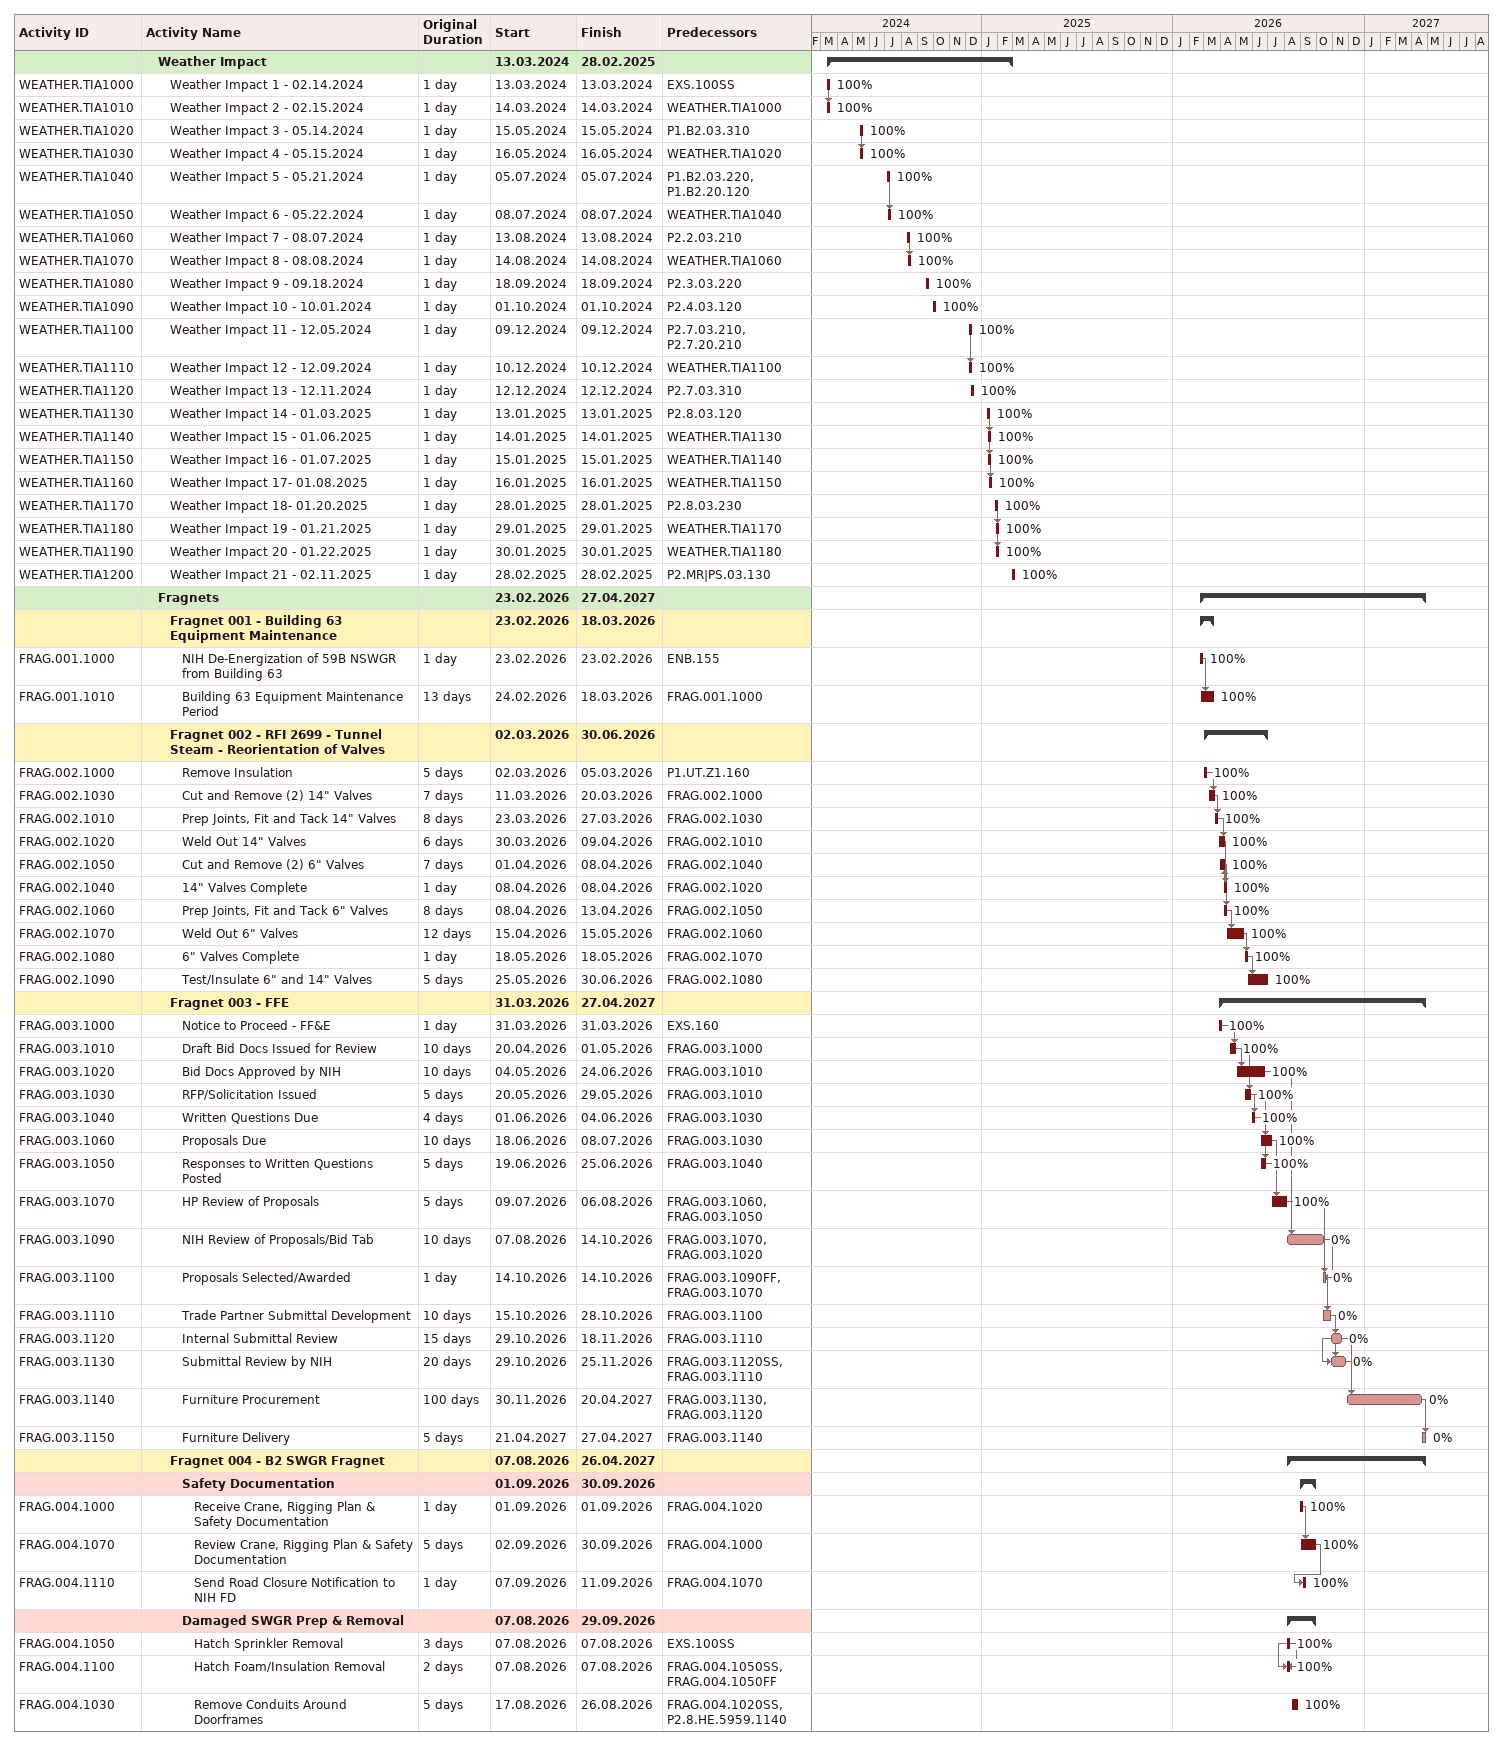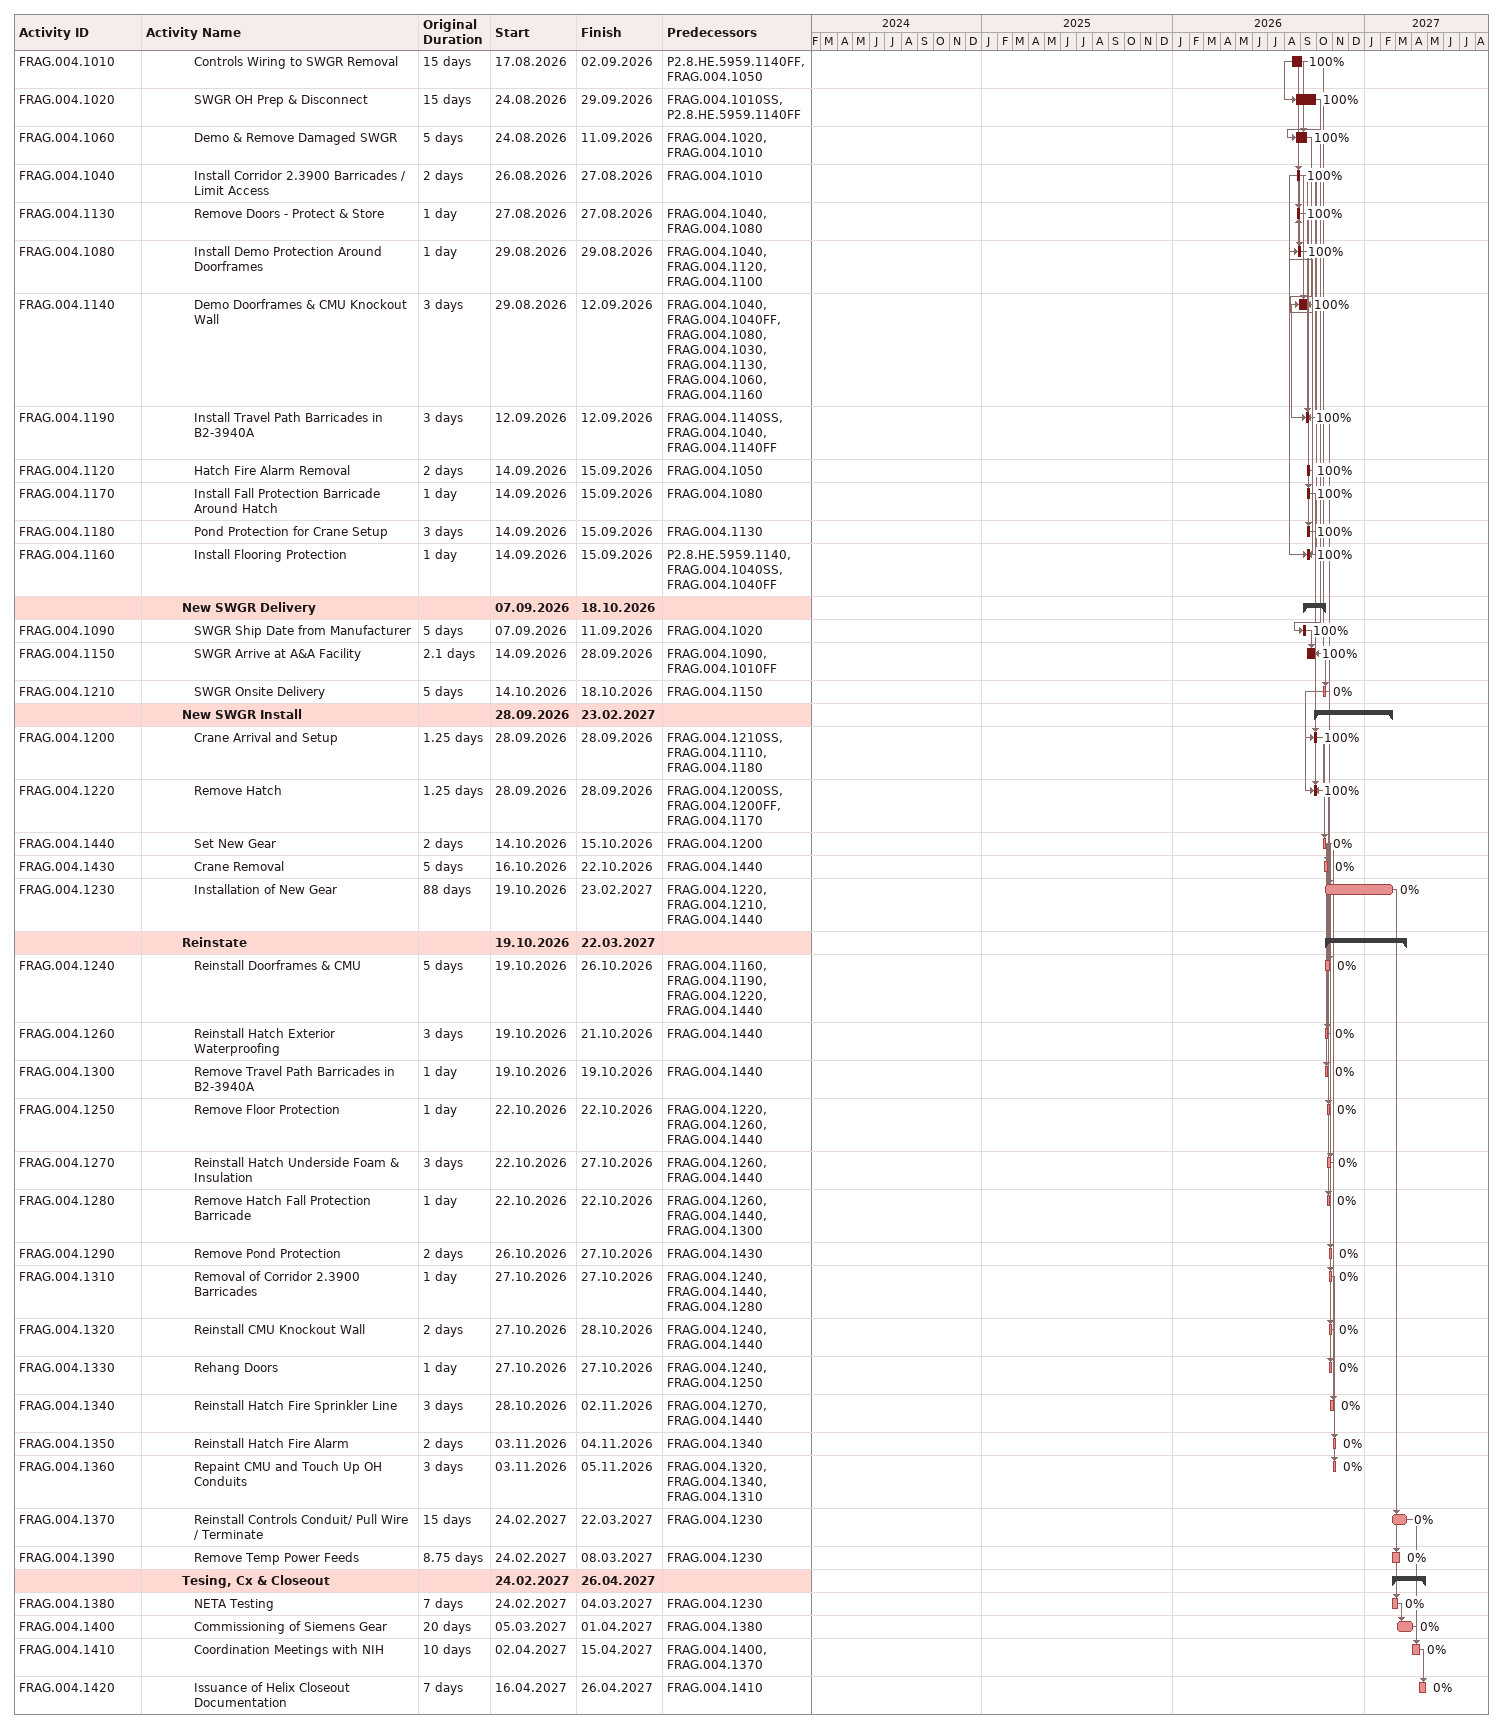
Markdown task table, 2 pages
| ID | Level | Task | Original duration | Start | Finish | Predecessors | % complete |
|---|---|---|---|---|---|---|---|
|  | 2 | **Weather Impact** |  | 2024-03-13 | 2025-02-28 |  |  |
| WEATHER.TIA1000 | 3 | Weather Impact 1 - 02.14.2024 | 1d | 2024-03-13 | 2024-03-13 | EXS.100SS | 100 |
| WEATHER.TIA1010 | 3 | Weather Impact 2 - 02.15.2024 | 1d | 2024-03-14 | 2024-03-14 | WEATHER.TIA1000 | 100 |
| WEATHER.TIA1020 | 3 | Weather Impact 3 - 05.14.2024 | 1d | 2024-05-15 | 2024-05-15 | P1.B2.03.310 | 100 |
| WEATHER.TIA1030 | 3 | Weather Impact 4 - 05.15.2024 | 1d | 2024-05-16 | 2024-05-16 | WEATHER.TIA1020 | 100 |
| WEATHER.TIA1040 | 3 | Weather Impact 5 - 05.21.2024 | 1d | 2024-07-05 | 2024-07-05 | P1.B2.03.220, P1.B2.20.120 | 100 |
| WEATHER.TIA1050 | 3 | Weather Impact 6 - 05.22.2024 | 1d | 2024-07-08 | 2024-07-08 | WEATHER.TIA1040 | 100 |
| WEATHER.TIA1060 | 3 | Weather Impact 7 - 08.07.2024 | 1d | 2024-08-13 | 2024-08-13 | P2.2.03.210 | 100 |
| WEATHER.TIA1070 | 3 | Weather Impact 8 - 08.08.2024 | 1d | 2024-08-14 | 2024-08-14 | WEATHER.TIA1060 | 100 |
| WEATHER.TIA1080 | 3 | Weather Impact 9 - 09.18.2024 | 1d | 2024-09-18 | 2024-09-18 | P2.3.03.220 | 100 |
| WEATHER.TIA1090 | 3 | Weather Impact 10 - 10.01.2024 | 1d | 2024-10-01 | 2024-10-01 | P2.4.03.120 | 100 |
| WEATHER.TIA1100 | 3 | Weather Impact 11 - 12.05.2024 | 1d | 2024-12-09 | 2024-12-09 | P2.7.03.210, P2.7.20.210 | 100 |
| WEATHER.TIA1110 | 3 | Weather Impact 12 - 12.09.2024 | 1d | 2024-12-10 | 2024-12-10 | WEATHER.TIA1100 | 100 |
| WEATHER.TIA1120 | 3 | Weather Impact 13 - 12.11.2024 | 1d | 2024-12-12 | 2024-12-12 | P2.7.03.310 | 100 |
| WEATHER.TIA1130 | 3 | Weather Impact 14 - 01.03.2025 | 1d | 2025-01-13 | 2025-01-13 | P2.8.03.120 | 100 |
| WEATHER.TIA1140 | 3 | Weather Impact 15 - 01.06.2025 | 1d | 2025-01-14 | 2025-01-14 | WEATHER.TIA1130 | 100 |
| WEATHER.TIA1150 | 3 | Weather Impact 16 - 01.07.2025 | 1d | 2025-01-15 | 2025-01-15 | WEATHER.TIA1140 | 100 |
| WEATHER.TIA1160 | 3 | Weather Impact 17- 01.08.2025 | 1d | 2025-01-16 | 2025-01-16 | WEATHER.TIA1150 | 100 |
| WEATHER.TIA1170 | 3 | Weather Impact 18- 01.20.2025 | 1d | 2025-01-28 | 2025-01-28 | P2.8.03.230 | 100 |
| WEATHER.TIA1180 | 3 | Weather Impact 19 - 01.21.2025 | 1d | 2025-01-29 | 2025-01-29 | WEATHER.TIA1170 | 100 |
| WEATHER.TIA1190 | 3 | Weather Impact 20 - 01.22.2025 | 1d | 2025-01-30 | 2025-01-30 | WEATHER.TIA1180 | 100 |
| WEATHER.TIA1200 | 3 | Weather Impact 21 - 02.11.2025 | 1d | 2025-02-28 | 2025-02-28 | P2.MR\|PS.03.130 | 100 |
|  | 2 | **Fragnets** |  | 2026-02-23 | 2027-04-27 |  |  |
|  | 3 | **Fragnet 001 - Building 63 Equipment Maintenance** |  | 2026-02-23 | 2026-03-18 |  |  |
| FRAG.001.1000 | 4 | NIH De-Energization of 59B NSWGR from Building 63 | 1d | 2026-02-23 | 2026-02-23 | ENB.155 | 100 |
| FRAG.001.1010 | 4 | Building 63 Equipment Maintenance Period | 13d | 2026-02-24 | 2026-03-18 | FRAG.001.1000 | 100 |
|  | 3 | **Fragnet 002 - RFI 2699 - Tunnel Steam - Reorientation of Valves** |  | 2026-03-02 | 2026-06-30 |  |  |
| FRAG.002.1000 | 4 | Remove Insulation | 5d | 2026-03-02 | 2026-03-05 | P1.UT.Z1.160 | 100 |
| FRAG.002.1030 | 4 | Cut and Remove (2) 14" Valves | 7d | 2026-03-11 | 2026-03-20 | FRAG.002.1000 | 100 |
| FRAG.002.1010 | 4 | Prep Joints, Fit and Tack 14" Valves | 8d | 2026-03-23 | 2026-03-27 | FRAG.002.1030 | 100 |
| FRAG.002.1020 | 4 | Weld Out 14" Valves | 6d | 2026-03-30 | 2026-04-09 | FRAG.002.1010 | 100 |
| FRAG.002.1050 | 4 | Cut and Remove (2) 6" Valves | 7d | 2026-04-01 | 2026-04-08 | FRAG.002.1040 | 100 |
| FRAG.002.1040 | 4 | 14" Valves Complete | 1d | 2026-04-08 | 2026-04-08 | FRAG.002.1020 | 100 |
| FRAG.002.1060 | 4 | Prep Joints, Fit and Tack 6" Valves | 8d | 2026-04-08 | 2026-04-13 | FRAG.002.1050 | 100 |
| FRAG.002.1070 | 4 | Weld Out 6" Valves | 12d | 2026-04-15 | 2026-05-15 | FRAG.002.1060 | 100 |
| FRAG.002.1080 | 4 | 6" Valves Complete | 1d | 2026-05-18 | 2026-05-18 | FRAG.002.1070 | 100 |
| FRAG.002.1090 | 4 | Test/Insulate 6" and 14" Valves | 5d | 2026-05-25 | 2026-06-30 | FRAG.002.1080 | 100 |
|  | 3 | **Fragnet 003 - FFE** |  | 2026-03-31 | 2027-04-27 |  |  |
| FRAG.003.1000 | 4 | Notice to Proceed - FF&E | 1d | 2026-03-31 | 2026-03-31 | EXS.160 | 100 |
| FRAG.003.1010 | 4 | Draft Bid Docs Issued for Review | 10d | 2026-04-20 | 2026-05-01 | FRAG.003.1000 | 100 |
| FRAG.003.1020 | 4 | Bid Docs Approved by NIH | 10d | 2026-05-04 | 2026-06-24 | FRAG.003.1010 | 100 |
| FRAG.003.1030 | 4 | RFP/Solicitation Issued | 5d | 2026-05-20 | 2026-05-29 | FRAG.003.1010 | 100 |
| FRAG.003.1040 | 4 | Written Questions Due | 4d | 2026-06-01 | 2026-06-04 | FRAG.003.1030 | 100 |
| FRAG.003.1060 | 4 | Proposals Due | 10d | 2026-06-18 | 2026-07-08 | FRAG.003.1030 | 100 |
| FRAG.003.1050 | 4 | Responses to Written Questions Posted | 5d | 2026-06-19 | 2026-06-25 | FRAG.003.1040 | 100 |
| FRAG.003.1070 | 4 | HP Review of Proposals | 5d | 2026-07-09 | 2026-08-06 | FRAG.003.1060, FRAG.003.1050 | 100 |
| FRAG.003.1090 | 4 | NIH Review of Proposals/Bid Tab | 10d | 2026-08-07 | 2026-10-14 | FRAG.003.1070, FRAG.003.1020 | 0 |
| FRAG.003.1100 | 4 | Proposals Selected/Awarded | 1d | 2026-10-14 | 2026-10-14 | FRAG.003.1090FF, FRAG.003.1070 | 0 |
| FRAG.003.1110 | 4 | Trade Partner Submittal Development | 10d | 2026-10-15 | 2026-10-28 | FRAG.003.1100 | 0 |
| FRAG.003.1120 | 4 | Internal Submittal Review | 15d | 2026-10-29 | 2026-11-18 | FRAG.003.1110 | 0 |
| FRAG.003.1130 | 4 | Submittal Review by NIH | 20d | 2026-10-29 | 2026-11-25 | FRAG.003.1120SS, FRAG.003.1110 | 0 |
| FRAG.003.1140 | 4 | Furniture Procurement | 100d | 2026-11-30 | 2027-04-20 | FRAG.003.1130, FRAG.003.1120 | 0 |
| FRAG.003.1150 | 4 | Furniture Delivery | 5d | 2027-04-21 | 2027-04-27 | FRAG.003.1140 | 0 |
|  | 3 | **Fragnet 004 - B2 SWGR Fragnet** |  | 2026-08-07 | 2027-04-26 |  |  |
|  | 4 | **Safety Documentation** |  | 2026-09-01 | 2026-09-30 |  |  |
| FRAG.004.1000 | 5 | Receive Crane, Rigging Plan & Safety Documentation | 1d | 2026-09-01 | 2026-09-01 | FRAG.004.1020 | 100 |
| FRAG.004.1070 | 5 | Review Crane, Rigging Plan & Safety Documentation | 5d | 2026-09-02 | 2026-09-30 | FRAG.004.1000 | 100 |
| FRAG.004.1110 | 5 | Send Road Closure Notification to NIH FD | 1d | 2026-09-07 | 2026-09-11 | FRAG.004.1070 | 100 |
|  | 4 | **Damaged SWGR Prep & Removal** |  | 2026-08-07 | 2026-09-29 |  |  |
| FRAG.004.1050 | 5 | Hatch Sprinkler Removal | 3d | 2026-08-07 | 2026-08-07 | EXS.100SS | 100 |
| FRAG.004.1100 | 5 | Hatch Foam/Insulation Removal | 2d | 2026-08-07 | 2026-08-07 | FRAG.004.1050SS, FRAG.004.1050FF | 100 |
| FRAG.004.1030 | 5 | Remove Conduits Around Doorframes | 5d | 2026-08-17 | 2026-08-26 | FRAG.004.1020SS, P2.8.HE.5959.1140 | 100 |
| FRAG.004.1010 | 5 | Controls Wiring to SWGR Removal | 15d | 2026-08-17 | 2026-09-02 | P2.8.HE.5959.1140FF, FRAG.004.1050 | 100 |
| FRAG.004.1020 | 5 | SWGR OH Prep & Disconnect | 15d | 2026-08-24 | 2026-09-29 | FRAG.004.1010SS, P2.8.HE.5959.1140FF | 100 |
| FRAG.004.1060 | 5 | Demo & Remove Damaged SWGR | 5d | 2026-08-24 | 2026-09-11 | FRAG.004.1020, FRAG.004.1010 | 100 |
| FRAG.004.1040 | 5 | Install Corridor 2.3900 Barricades / Limit Access | 2d | 2026-08-26 | 2026-08-27 | FRAG.004.1010 | 100 |
| FRAG.004.1130 | 5 | Remove Doors - Protect & Store | 1d | 2026-08-27 | 2026-08-27 | FRAG.004.1040, FRAG.004.1080 | 100 |
| FRAG.004.1080 | 5 | Install Demo Protection Around Doorframes | 1d | 2026-08-29 | 2026-08-29 | FRAG.004.1040, FRAG.004.1120, FRAG.004.1100 | 100 |
| FRAG.004.1140 | 5 | Demo Doorframes & CMU Knockout Wall | 3d | 2026-08-29 | 2026-09-12 | FRAG.004.1040, FRAG.004.1040FF, FRAG.004.1080, FRAG.004.1030, FRAG.004.1130, FRAG.004.1060, FRAG.004.1160 | 100 |
| FRAG.004.1190 | 5 | Install Travel Path Barricades in B2-3940A | 3d | 2026-09-12 | 2026-09-12 | FRAG.004.1140SS, FRAG.004.1040, FRAG.004.1140FF | 100 |
| FRAG.004.1120 | 5 | Hatch Fire Alarm Removal | 2d | 2026-09-14 | 2026-09-15 | FRAG.004.1050 | 100 |
| FRAG.004.1170 | 5 | Install Fall Protection Barricade Around Hatch | 1d | 2026-09-14 | 2026-09-15 | FRAG.004.1080 | 100 |
| FRAG.004.1180 | 5 | Pond Protection for Crane Setup | 3d | 2026-09-14 | 2026-09-15 | FRAG.004.1130 | 100 |
| FRAG.004.1160 | 5 | Install Flooring Protection | 1d | 2026-09-14 | 2026-09-15 | P2.8.HE.5959.1140, FRAG.004.1040SS, FRAG.004.1040FF | 100 |
|  | 4 | **New SWGR Delivery** |  | 2026-09-07 | 2026-10-18 |  |  |
| FRAG.004.1090 | 5 | SWGR Ship Date from Manufacturer | 5d | 2026-09-07 | 2026-09-11 | FRAG.004.1020 | 100 |
| FRAG.004.1150 | 5 | SWGR Arrive at A&A Facility | 2.1d | 2026-09-14 | 2026-09-28 | FRAG.004.1090, FRAG.004.1010FF | 100 |
| FRAG.004.1210 | 5 | SWGR Onsite Delivery | 5d | 2026-10-14 | 2026-10-18 | FRAG.004.1150 | 0 |
|  | 4 | **New SWGR Install** |  | 2026-09-28 | 2027-02-23 |  |  |
| FRAG.004.1200 | 5 | Crane Arrival and Setup | 1.25d | 2026-09-28 | 2026-09-28 | FRAG.004.1210SS, FRAG.004.1110, FRAG.004.1180 | 100 |
| FRAG.004.1220 | 5 | Remove Hatch | 1.25d | 2026-09-28 | 2026-09-28 | FRAG.004.1200SS, FRAG.004.1200FF, FRAG.004.1170 | 100 |
| FRAG.004.1440 | 5 | Set New Gear | 2d | 2026-10-14 | 2026-10-15 | FRAG.004.1200 | 0 |
| FRAG.004.1430 | 5 | Crane Removal | 5d | 2026-10-16 | 2026-10-22 | FRAG.004.1440 | 0 |
| FRAG.004.1230 | 5 | Installation of New Gear | 88d | 2026-10-19 | 2027-02-23 | FRAG.004.1220, FRAG.004.1210, FRAG.004.1440 | 0 |
|  | 4 | **Reinstate** |  | 2026-10-19 | 2027-03-22 |  |  |
| FRAG.004.1240 | 5 | Reinstall Doorframes & CMU | 5d | 2026-10-19 | 2026-10-26 | FRAG.004.1160, FRAG.004.1190, FRAG.004.1220, FRAG.004.1440 | 0 |
| FRAG.004.1260 | 5 | Reinstall Hatch Exterior Waterproofing | 3d | 2026-10-19 | 2026-10-21 | FRAG.004.1440 | 0 |
| FRAG.004.1300 | 5 | Remove Travel Path Barricades in B2-3940A | 1d | 2026-10-19 | 2026-10-19 | FRAG.004.1440 | 0 |
| FRAG.004.1250 | 5 | Remove Floor Protection | 1d | 2026-10-22 | 2026-10-22 | FRAG.004.1220, FRAG.004.1260, FRAG.004.1440 | 0 |
| FRAG.004.1270 | 5 | Reinstall Hatch Underside Foam & Insulation | 3d | 2026-10-22 | 2026-10-27 | FRAG.004.1260, FRAG.004.1440 | 0 |
| FRAG.004.1280 | 5 | Remove Hatch Fall Protection Barricade | 1d | 2026-10-22 | 2026-10-22 | FRAG.004.1260, FRAG.004.1440, FRAG.004.1300 | 0 |
| FRAG.004.1290 | 5 | Remove Pond Protection | 2d | 2026-10-26 | 2026-10-27 | FRAG.004.1430 | 0 |
| FRAG.004.1310 | 5 | Removal of Corridor 2.3900 Barricades | 1d | 2026-10-27 | 2026-10-27 | FRAG.004.1240, FRAG.004.1440, FRAG.004.1280 | 0 |
| FRAG.004.1320 | 5 | Reinstall CMU Knockout Wall | 2d | 2026-10-27 | 2026-10-28 | FRAG.004.1240, FRAG.004.1440 | 0 |
| FRAG.004.1330 | 5 | Rehang Doors | 1d | 2026-10-27 | 2026-10-27 | FRAG.004.1240, FRAG.004.1250 | 0 |
| FRAG.004.1340 | 5 | Reinstall Hatch Fire Sprinkler Line | 3d | 2026-10-28 | 2026-11-02 | FRAG.004.1270, FRAG.004.1440 | 0 |
| FRAG.004.1350 | 5 | Reinstall Hatch Fire Alarm | 2d | 2026-11-03 | 2026-11-04 | FRAG.004.1340 | 0 |
| FRAG.004.1360 | 5 | Repaint CMU and Touch Up OH Conduits | 3d | 2026-11-03 | 2026-11-05 | FRAG.004.1320, FRAG.004.1340, FRAG.004.1310 | 0 |
| FRAG.004.1370 | 5 | Reinstall Controls Conduit/ Pull Wire / Terminate | 15d | 2027-02-24 | 2027-03-22 | FRAG.004.1230 | 0 |
| FRAG.004.1390 | 5 | Remove Temp Power Feeds | 8.75d | 2027-02-24 | 2027-03-08 | FRAG.004.1230 | 0 |
|  | 4 | **Tesing, Cx & Closeout** |  | 2027-02-24 | 2027-04-26 |  |  |
| FRAG.004.1380 | 5 | NETA Testing | 7d | 2027-02-24 | 2027-03-04 | FRAG.004.1230 | 0 |
| FRAG.004.1400 | 5 | Commissioning of Siemens Gear | 20d | 2027-03-05 | 2027-04-01 | FRAG.004.1380 | 0 |
| FRAG.004.1410 | 5 | Coordination Meetings with NIH | 10d | 2027-04-02 | 2027-04-15 | FRAG.004.1400, FRAG.004.1370 | 0 |
| FRAG.004.1420 | 5 | Issuance of Helix Closeout Documentation | 7d | 2027-04-16 | 2027-04-26 | FRAG.004.1410 | 0 |
